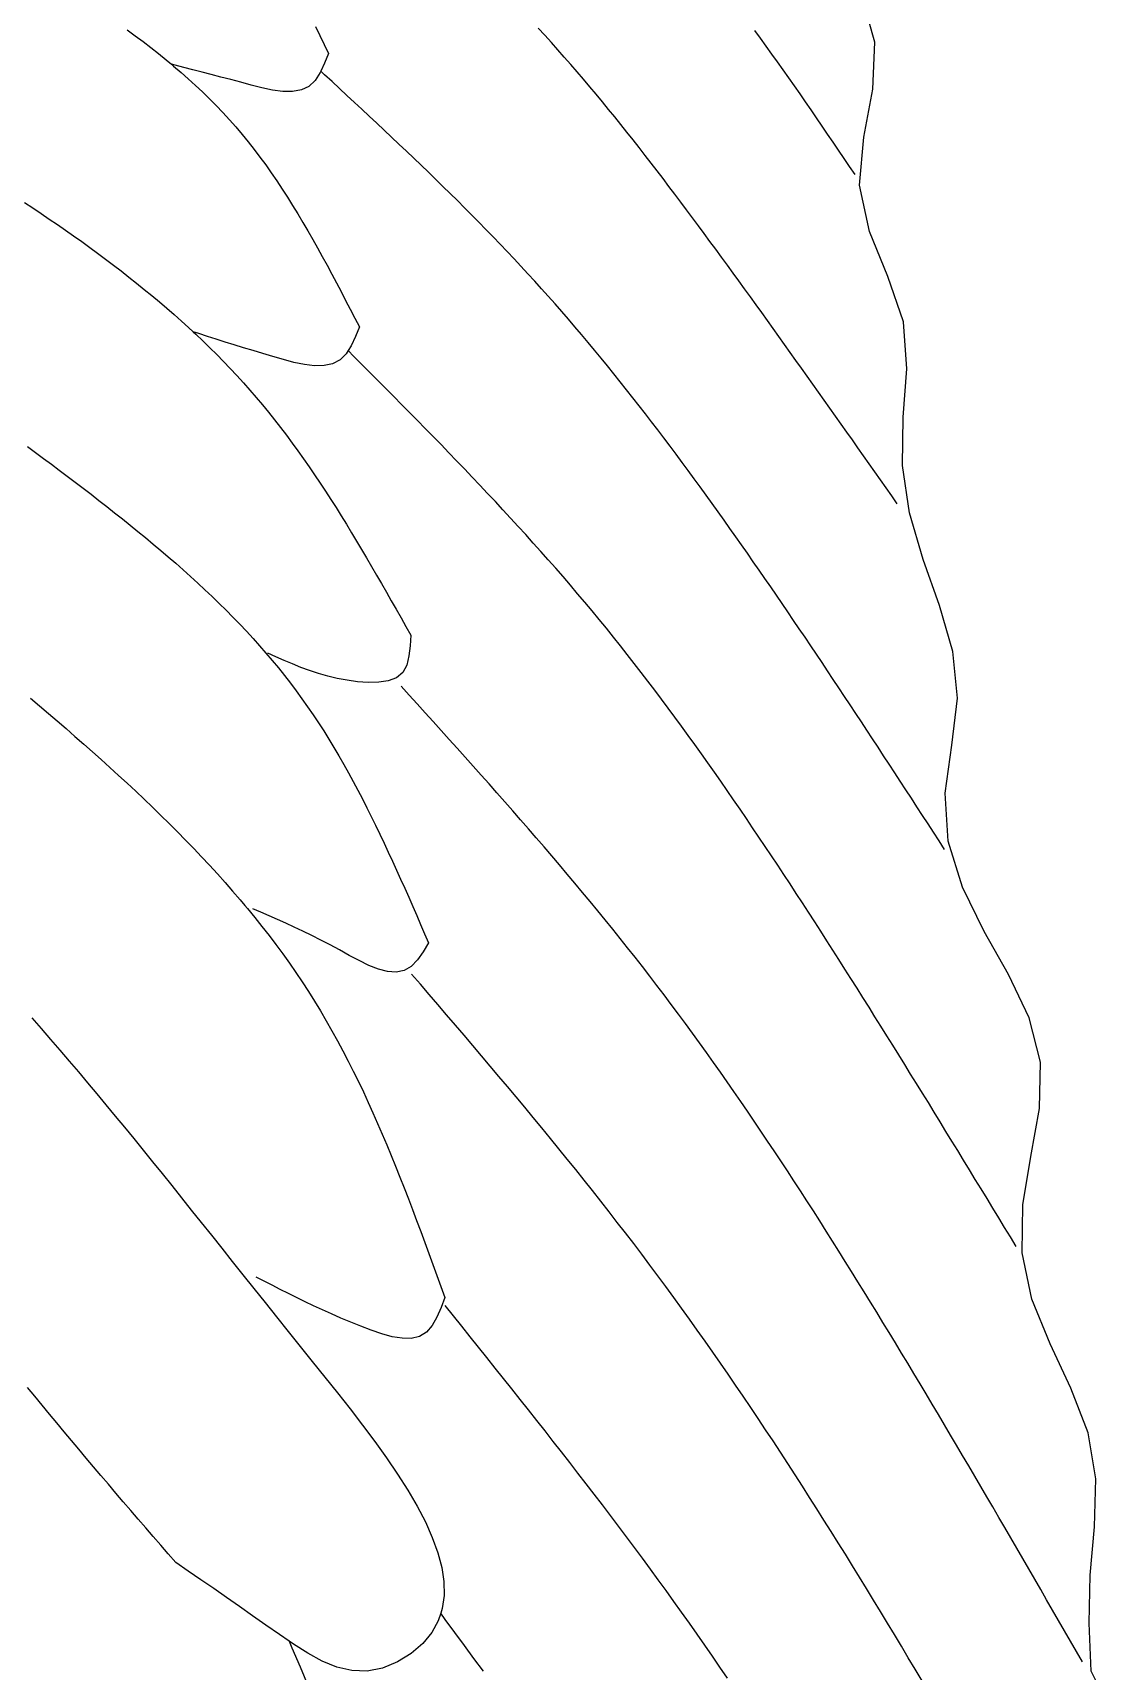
# Model space of a CAD drawing. Extents: x -3475 to 3475, y -2114 to 2114.
# Drawn here: x 3278.4 to 3440.8, y -1802.6 to -1552.6 of the extents above; entities that cross this region are included whole.
import ezdxf

# ---------------------------------------------------------------- set-up
doc = ezdxf.new("R2010")
doc.units = 0
doc.header["$MEASUREMENT"] = 0
doc.layers.get('0').update_dxf_attribs({"linetype": 'CONTINUOUS'})

msp = doc.modelspace()

# ---------------------------------------------------------------- linework, layer by layer
for p, q in [((3406.86, -1554.09), (3404.92, -1547.18)), ((3321.55, -1551.7), (3322.2, -1553.06)), ((3356.51, -1553.04), (3355.51, -1551.94)), ((3292.82, -1552.22), (3294.03, -1553.1)), ((3294.03, -1553.1), (3295.23, -1554)), ((3295.23, -1554), (3296.42, -1554.91)), ((3322.2, -1553.06), (3322.86, -1554.43)), ((3322.86, -1554.43), (3323.51, -1555.8)), ((3357.51, -1554.14), (3356.51, -1553.04)), ((3358.51, -1555.25), (3357.51, -1554.14)), ((3389.43, -1553.48), (3388.55, -1552.28)), ((3390.3, -1554.68), (3389.43, -1553.48)), ((3406.55, -1561.26), (3406.86, -1554.09)), ((3296.42, -1554.91), (3297.59, -1555.83)), ((3297.59, -1555.83), (3298.75, -1556.77)), ((3298.75, -1556.77), (3299.57, -1557.46)), ((3323.51, -1555.8), (3322.91, -1557.31)), ((3359.49, -1556.37), (3358.51, -1555.25)), ((3360.47, -1557.49), (3359.49, -1556.37)), ((3391.17, -1555.89), (3390.3, -1554.68)), ((3392.03, -1557.1), (3391.17, -1555.89)), ((3392.89, -1558.31), (3392.03, -1557.1)), ((3299.57, -1557.46), (3299.89, -1557.72)), ((3300.1, -1557.59), (3299.57, -1557.46)), ((3299.89, -1557.72), (3301.02, -1558.69)), ((3301.46, -1557.94), (3300.1, -1557.59)), ((3301.02, -1558.69), (3302.13, -1559.67)), ((3302.83, -1558.29), (3301.46, -1557.94)), ((3304.22, -1558.65), (3302.83, -1558.29)), ((3305.64, -1559.02), (3304.22, -1558.65)), ((3307.1, -1559.41), (3305.64, -1559.02)), ((3308.6, -1559.8), (3307.1, -1559.41)), ((3322.26, -1558.71), (3321.49, -1559.92)), ((3322.35, -1558.53), (3322.26, -1558.71)), ((3322.91, -1557.31), (3322.35, -1558.53)), ((3322.91, -1559.05), (3322.35, -1558.53)), ((3324.05, -1560.1), (3322.91, -1559.05)), ((3361.45, -1558.62), (3360.47, -1557.49)), ((3362.41, -1559.75), (3361.45, -1558.62)), ((3393.75, -1559.53), (3392.89, -1558.31)), ((3394.6, -1560.75), (3393.75, -1559.53)), ((3302.13, -1559.67), (3303.22, -1560.67)), ((3303.22, -1560.67), (3304.3, -1561.68)), ((3304.3, -1561.68), (3305.35, -1562.71)), ((3310.14, -1560.21), (3308.6, -1559.8)), ((3311.74, -1560.64), (3310.14, -1560.21)), ((3313.37, -1561.05), (3311.74, -1560.64)), ((3314.99, -1561.39), (3313.37, -1561.05)), ((3316.56, -1561.6), (3314.99, -1561.39)), ((3318.04, -1561.62), (3316.56, -1561.6)), ((3319.38, -1561.38), (3318.04, -1561.62)), ((3320.54, -1560.83), (3319.38, -1561.38)), ((3321.49, -1559.92), (3320.54, -1560.83)), ((3325.19, -1561.16), (3324.05, -1560.1)), ((3326.33, -1562.21), (3325.19, -1561.16)), ((3363.38, -1560.89), (3362.41, -1559.75)), ((3364.33, -1562.03), (3363.38, -1560.89)), ((3365.29, -1563.18), (3364.33, -1562.03)), ((3395.45, -1561.97), (3394.6, -1560.75)), ((3396.3, -1563.19), (3395.45, -1561.97)), ((3405.17, -1568.6), (3406.55, -1561.26)), ((3305.35, -1562.71), (3306.39, -1563.76)), ((3306.39, -1563.76), (3307.4, -1564.83)), ((3327.47, -1563.27), (3326.33, -1562.21)), ((3328.61, -1564.32), (3327.47, -1563.27)), ((3329.74, -1565.38), (3328.61, -1564.32)), ((3366.23, -1564.34), (3365.29, -1563.18)), ((3367.17, -1565.49), (3366.23, -1564.34)), ((3397.14, -1564.42), (3396.3, -1563.19)), ((3397.98, -1565.65), (3397.14, -1564.42)), ((3307.4, -1564.83), (3308.4, -1565.92)), ((3308.4, -1565.92), (3309.37, -1567.02)), ((3309.37, -1567.02), (3310.32, -1568.15)), ((3330.88, -1566.44), (3329.74, -1565.38)), ((3332.01, -1567.5), (3330.88, -1566.44)), ((3368.11, -1566.66), (3367.17, -1565.49)), ((3369.04, -1567.82), (3368.11, -1566.66)), ((3398.82, -1566.88), (3397.98, -1565.65)), ((3399.66, -1568.11), (3398.82, -1566.88)), ((3310.32, -1568.15), (3311.25, -1569.29)), ((3311.25, -1569.29), (3312.16, -1570.45)), ((3333.14, -1568.57), (3332.01, -1567.5)), ((3334.26, -1569.63), (3333.14, -1568.57)), ((3335.39, -1570.7), (3334.26, -1569.63)), ((3369.97, -1569), (3369.04, -1567.82)), ((3370.89, -1570.17), (3369.97, -1569)), ((3400.5, -1569.34), (3399.66, -1568.11)), ((3401.33, -1570.57), (3400.5, -1569.34)), ((3404.53, -1575.91), (3405.17, -1568.6)), ((3312.16, -1570.45), (3313.05, -1571.63)), ((3313.05, -1571.63), (3313.93, -1572.82)), ((3336.51, -1571.77), (3335.39, -1570.7)), ((3337.63, -1572.85), (3336.51, -1571.77)), ((3371.81, -1571.35), (3370.89, -1570.17)), ((3372.73, -1572.53), (3371.81, -1571.35)), ((3402.17, -1571.81), (3401.33, -1570.57)), ((3403, -1573.04), (3402.17, -1571.81)), ((3313.93, -1572.82), (3314.78, -1574.03)), ((3314.78, -1574.03), (3315.62, -1575.26)), ((3338.75, -1573.92), (3337.63, -1572.85)), ((3339.86, -1575), (3338.75, -1573.92)), ((3373.64, -1573.71), (3372.73, -1572.53)), ((3374.55, -1574.9), (3373.64, -1573.71)), ((3403.84, -1574.27), (3403, -1573.04)), ((3315.62, -1575.26), (3316.44, -1576.5)), ((3316.44, -1576.5), (3317.25, -1577.75)), ((3340.97, -1576.09), (3339.86, -1575)), ((3342.08, -1577.17), (3340.97, -1576.09)), ((3375.45, -1576.09), (3374.55, -1574.9)), ((3376.36, -1577.28), (3375.45, -1576.09)), ((3406.04, -1582.95), (3404.53, -1575.91)), ((3277.16, -1578.55), (3278.42, -1579.38)), ((3278.42, -1579.38), (3279.67, -1580.22)), ((3317.25, -1577.75), (3318.04, -1579.01)), ((3318.04, -1579.01), (3318.82, -1580.29)), ((3343.18, -1578.26), (3342.08, -1577.17)), ((3344.27, -1579.35), (3343.18, -1578.26)), ((3345.37, -1580.45), (3344.27, -1579.35)), ((3377.26, -1578.48), (3376.36, -1577.28)), ((3378.15, -1579.68), (3377.26, -1578.48)), ((3279.67, -1580.22), (3280.92, -1581.06)), ((3280.92, -1581.06), (3282.17, -1581.91)), ((3282.17, -1581.91), (3283.41, -1582.77)), ((3318.82, -1580.29), (3319.59, -1581.57)), ((3319.59, -1581.57), (3320.35, -1582.86)), ((3346.46, -1581.55), (3345.37, -1580.45)), ((3347.54, -1582.66), (3346.46, -1581.55)), ((3379.05, -1580.87), (3378.15, -1579.68)), ((3379.94, -1582.08), (3379.05, -1580.87)), ((3380.83, -1583.28), (3379.94, -1582.08)), ((3283.41, -1582.77), (3284.64, -1583.64)), ((3284.64, -1583.64), (3285.87, -1584.51)), ((3285.87, -1584.51), (3287.09, -1585.39)), ((3320.35, -1582.86), (3321.1, -1584.17)), ((3321.1, -1584.17), (3321.84, -1585.48)), ((3348.62, -1583.77), (3347.54, -1582.66)), ((3349.69, -1584.89), (3348.62, -1583.77)), ((3381.71, -1584.48), (3380.83, -1583.28)), ((3382.6, -1585.68), (3381.71, -1584.48)), ((3408.85, -1589.82), (3406.04, -1582.95)), ((3287.09, -1585.39), (3288.3, -1586.28)), ((3288.3, -1586.28), (3289.5, -1587.18)), ((3321.84, -1585.48), (3322.57, -1586.8)), ((3322.57, -1586.8), (3323.29, -1588.12)), ((3350.76, -1586.01), (3349.69, -1584.89)), ((3351.82, -1587.13), (3350.76, -1586.01)), ((3352.88, -1588.26), (3351.82, -1587.13)), ((3383.48, -1586.89), (3382.6, -1585.68)), ((3384.36, -1588.09), (3383.48, -1586.89)), ((3289.5, -1587.18), (3290.7, -1588.08)), ((3290.7, -1588.08), (3291.89, -1588.99)), ((3291.89, -1588.99), (3293.07, -1589.92)), ((3323.29, -1588.12), (3324.01, -1589.45)), ((3324.01, -1589.45), (3324.72, -1590.79)), ((3353.93, -1589.4), (3352.88, -1588.26)), ((3354.98, -1590.54), (3353.93, -1589.4)), ((3385.24, -1589.3), (3384.36, -1588.09)), ((3386.12, -1590.51), (3385.24, -1589.3)), ((3293.07, -1589.92), (3294.25, -1590.85)), ((3294.25, -1590.85), (3295.41, -1591.79)), ((3295.41, -1591.79), (3296.57, -1592.74)), ((3324.72, -1590.79), (3325.43, -1592.13)), ((3325.43, -1592.13), (3326.13, -1593.47)), ((3356.01, -1591.69), (3354.98, -1590.54)), ((3357.05, -1592.85), (3356.01, -1591.69)), ((3387, -1591.71), (3386.12, -1590.51)), ((3387.87, -1592.92), (3387, -1591.71)), ((3411.22, -1596.76), (3408.85, -1589.82)), ((3296.57, -1592.74), (3297.71, -1593.69)), ((3297.71, -1593.69), (3298.84, -1594.66)), ((3326.13, -1593.47), (3326.83, -1594.82)), ((3358.07, -1594.01), (3357.05, -1592.85)), ((3359.09, -1595.17), (3358.07, -1594.01)), ((3388.75, -1594.13), (3387.87, -1592.92)), ((3389.62, -1595.34), (3388.75, -1594.13)), ((3298.84, -1594.66), (3299.97, -1595.64)), ((3299.97, -1595.64), (3301.08, -1596.63)), ((3301.08, -1596.63), (3302.18, -1597.63)), ((3326.83, -1594.82), (3327.53, -1596.17)), ((3327.53, -1596.17), (3328.23, -1597.51)), ((3360.11, -1596.34), (3359.09, -1595.17)), ((3361.11, -1597.52), (3360.11, -1596.34)), ((3390.49, -1596.55), (3389.62, -1595.34)), ((3391.36, -1597.76), (3390.49, -1596.55)), ((3411.75, -1603.94), (3411.22, -1596.76)), ((3302.18, -1597.63), (3302.85, -1598.25)), ((3302.85, -1598.25), (3303.27, -1598.64)), ((3303.74, -1598.54), (3302.85, -1598.25)), ((3303.27, -1598.64), (3304.34, -1599.67)), ((3305.06, -1598.97), (3303.74, -1598.54)), ((3306.4, -1599.4), (3305.06, -1598.97)), ((3307.75, -1599.83), (3306.4, -1599.4)), ((3327.62, -1599), (3326.96, -1600.4)), ((3328.23, -1597.51), (3327.62, -1599)), ((3362.12, -1598.7), (3361.11, -1597.52)), ((3363.11, -1599.88), (3362.12, -1598.7)), ((3392.23, -1598.98), (3391.36, -1597.76)), ((3393.09, -1600.19), (3392.23, -1598.98)), ((3304.34, -1599.67), (3305.41, -1600.7)), ((3305.41, -1600.7), (3306.46, -1601.74)), ((3306.46, -1601.74), (3307.5, -1602.8)), ((3309.13, -1600.26), (3307.75, -1599.83)), ((3310.55, -1600.7), (3309.13, -1600.26)), ((3312, -1601.14), (3310.55, -1600.7)), ((3313.49, -1601.59), (3312, -1601.14)), ((3315.03, -1602.05), (3313.49, -1601.59)), ((3316.63, -1602.51), (3315.03, -1602.05)), ((3326.19, -1601.61), (3325.27, -1602.55)), ((3326.5, -1601.13), (3326.19, -1601.61)), ((3326.96, -1600.4), (3326.5, -1601.13)), ((3327.4, -1602.03), (3326.5, -1601.13)), ((3328.61, -1603.25), (3327.4, -1602.03)), ((3364.11, -1601.08), (3363.11, -1599.88)), ((3365.09, -1602.27), (3364.11, -1601.08)), ((3393.96, -1601.4), (3393.09, -1600.19)), ((3394.83, -1602.62), (3393.96, -1601.4)), ((3307.5, -1602.8), (3308.52, -1603.87)), ((3308.52, -1603.87), (3309.53, -1604.95)), ((3318.24, -1602.93), (3316.63, -1602.51)), ((3319.84, -1603.26), (3318.24, -1602.93)), ((3321.38, -1603.44), (3319.84, -1603.26)), ((3322.83, -1603.42), (3321.38, -1603.44)), ((3324.13, -1603.14), (3322.83, -1603.42)), ((3325.27, -1602.55), (3324.13, -1603.14)), ((3329.83, -1604.47), (3328.61, -1603.25)), ((3331.04, -1605.69), (3329.83, -1604.47)), ((3366.07, -1603.47), (3365.09, -1602.27)), ((3367.05, -1604.68), (3366.07, -1603.47)), ((3395.69, -1603.83), (3394.83, -1602.62)), ((3396.55, -1605.04), (3395.69, -1603.83)), ((3411.17, -1611.3), (3411.75, -1603.94)), ((3309.53, -1604.95), (3310.53, -1606.05)), ((3310.53, -1606.05), (3311.51, -1607.15)), ((3311.51, -1607.15), (3312.48, -1608.27)), ((3332.25, -1606.91), (3331.04, -1605.69)), ((3333.46, -1608.13), (3332.25, -1606.91)), ((3368.02, -1605.88), (3367.05, -1604.68)), ((3368.98, -1607.1), (3368.02, -1605.88)), ((3369.95, -1608.32), (3368.98, -1607.1)), ((3397.42, -1606.26), (3396.55, -1605.04)), ((3398.28, -1607.47), (3397.42, -1606.26)), ((3312.48, -1608.27), (3313.43, -1609.4)), ((3313.43, -1609.4), (3314.36, -1610.55)), ((3334.66, -1609.35), (3333.46, -1608.13)), ((3335.87, -1610.57), (3334.66, -1609.35)), ((3370.9, -1609.54), (3369.95, -1608.32)), ((3371.85, -1610.76), (3370.9, -1609.54)), ((3399.14, -1608.69), (3398.28, -1607.47)), ((3400, -1609.91), (3399.14, -1608.69)), ((3314.36, -1610.55), (3315.29, -1611.71)), ((3315.29, -1611.71), (3316.19, -1612.87)), ((3337.08, -1611.8), (3335.87, -1610.57)), ((3338.28, -1613.02), (3337.08, -1611.8)), ((3372.8, -1611.99), (3371.85, -1610.76)), ((3373.74, -1613.22), (3372.8, -1611.99)), ((3400.86, -1611.12), (3400, -1609.91)), ((3401.72, -1612.34), (3400.86, -1611.12)), ((3411.08, -1618.64), (3411.17, -1611.3)), ((3316.19, -1612.87), (3317.09, -1614.05)), ((3317.09, -1614.05), (3317.97, -1615.24)), ((3339.48, -1614.25), (3338.28, -1613.02)), ((3340.68, -1615.48), (3339.48, -1614.25)), ((3374.68, -1614.46), (3373.74, -1613.22)), ((3375.62, -1615.7), (3374.68, -1614.46)), ((3402.57, -1613.56), (3401.72, -1612.34)), ((3403.43, -1614.77), (3402.57, -1613.56)), ((3277.59, -1615.76), (3278.81, -1616.67)), ((3278.81, -1616.67), (3280.02, -1617.57)), ((3317.97, -1615.24), (3318.85, -1616.44)), ((3318.85, -1616.44), (3319.71, -1617.65)), ((3341.87, -1616.71), (3340.68, -1615.48)), ((3343.06, -1617.95), (3341.87, -1616.71)), ((3376.55, -1616.94), (3375.62, -1615.7)), ((3377.47, -1618.19), (3376.55, -1616.94)), ((3404.29, -1615.99), (3403.43, -1614.77)), ((3405.15, -1617.21), (3404.29, -1615.99)), ((3280.02, -1617.57), (3281.24, -1618.48)), ((3281.24, -1618.48), (3282.45, -1619.39)), ((3282.45, -1619.39), (3283.67, -1620.3)), ((3319.71, -1617.65), (3320.56, -1618.87)), ((3320.56, -1618.87), (3321.4, -1620.1)), ((3344.25, -1619.19), (3343.06, -1617.95)), ((3345.43, -1620.43), (3344.25, -1619.19)), ((3378.39, -1619.44), (3377.47, -1618.19)), ((3379.31, -1620.69), (3378.39, -1619.44)), ((3406, -1618.43), (3405.15, -1617.21)), ((3406.86, -1619.64), (3406, -1618.43)), ((3407.72, -1620.86), (3406.86, -1619.64)), ((3412.14, -1625.88), (3411.08, -1618.64)), ((3283.67, -1620.3), (3284.88, -1621.22)), ((3284.88, -1621.22), (3286.09, -1622.14)), ((3286.09, -1622.14), (3287.29, -1623.06)), ((3321.4, -1620.1), (3322.23, -1621.34)), ((3322.23, -1621.34), (3323.05, -1622.58)), ((3346.62, -1621.67), (3345.43, -1620.43)), ((3347.79, -1622.92), (3346.62, -1621.67)), ((3380.23, -1621.94), (3379.31, -1620.69)), ((3381.14, -1623.2), (3380.23, -1621.94)), ((3408.57, -1622.08), (3407.72, -1620.86)), ((3409.43, -1623.3), (3408.57, -1622.08)), ((3287.29, -1623.06), (3288.49, -1623.99)), ((3288.49, -1623.99), (3289.69, -1624.92)), ((3323.05, -1622.58), (3323.86, -1623.84)), ((3323.86, -1623.84), (3324.66, -1625.09)), ((3348.97, -1624.17), (3347.79, -1622.92)), ((3350.13, -1625.42), (3348.97, -1624.17)), ((3382.05, -1624.46), (3381.14, -1623.2)), ((3382.95, -1625.72), (3382.05, -1624.46)), ((3410.28, -1624.52), (3409.43, -1623.3)), ((3289.69, -1624.92), (3290.88, -1625.86)), ((3290.88, -1625.86), (3292.07, -1626.8)), ((3292.07, -1626.8), (3293.26, -1627.75)), ((3324.66, -1625.09), (3325.46, -1626.36)), ((3325.46, -1626.36), (3326.24, -1627.63)), ((3351.3, -1626.68), (3350.13, -1625.42)), ((3352.46, -1627.95), (3351.3, -1626.68)), ((3383.86, -1626.99), (3382.95, -1625.72)), ((3384.75, -1628.25), (3383.86, -1626.99)), ((3414.24, -1632.99), (3412.14, -1625.88)), ((3293.26, -1627.75), (3294.43, -1628.71)), ((3294.43, -1628.71), (3295.6, -1629.67)), ((3326.24, -1627.63), (3327.03, -1628.91)), ((3327.03, -1628.91), (3327.8, -1630.19)), ((3353.61, -1629.21), (3352.46, -1627.95)), ((3354.76, -1630.49), (3353.61, -1629.21)), ((3385.65, -1629.52), (3384.75, -1628.25)), ((3386.54, -1630.79), (3385.65, -1629.52)), ((3295.6, -1629.67), (3296.77, -1630.64)), ((3296.77, -1630.64), (3297.92, -1631.61)), ((3297.92, -1631.61), (3299.07, -1632.59)), ((3327.8, -1630.19), (3328.57, -1631.48)), ((3328.57, -1631.48), (3329.33, -1632.77)), ((3355.9, -1631.76), (3354.76, -1630.49)), ((3357.04, -1633.04), (3355.9, -1631.76)), ((3387.43, -1632.06), (3386.54, -1630.79)), ((3388.32, -1633.34), (3387.43, -1632.06)), ((3299.07, -1632.59), (3300.21, -1633.58)), ((3300.21, -1633.58), (3301.33, -1634.58)), ((3301.33, -1634.58), (3302.45, -1635.58)), ((3329.33, -1632.77), (3330.09, -1634.07)), ((3330.09, -1634.07), (3330.85, -1635.37)), ((3358.17, -1634.33), (3357.04, -1633.04)), ((3359.29, -1635.62), (3358.17, -1634.33)), ((3389.21, -1634.61), (3388.32, -1633.34)), ((3390.09, -1635.89), (3389.21, -1634.61)), ((3416.74, -1640.02), (3414.24, -1632.99)), ((3302.45, -1635.58), (3303.56, -1636.6)), ((3303.56, -1636.6), (3304.66, -1637.62)), ((3330.85, -1635.37), (3331.6, -1636.67)), ((3331.6, -1636.67), (3332.35, -1637.98)), ((3360.41, -1636.92), (3359.29, -1635.62)), ((3361.52, -1638.22), (3360.41, -1636.92)), ((3390.97, -1637.17), (3390.09, -1635.89)), ((3304.66, -1637.62), (3305.75, -1638.65)), ((3305.75, -1638.65), (3306.82, -1639.69)), ((3332.35, -1637.98), (3333.1, -1639.29)), ((3333.1, -1639.29), (3333.84, -1640.6)), ((3362.63, -1639.53), (3361.52, -1638.22)), ((3363.72, -1640.85), (3362.63, -1639.53)), ((3391.85, -1638.45), (3390.97, -1637.17)), ((3392.72, -1639.73), (3391.85, -1638.45)), ((3306.82, -1639.69), (3307.88, -1640.74)), ((3307.88, -1640.74), (3308.93, -1641.8)), ((3308.93, -1641.8), (3309.97, -1642.88)), ((3333.84, -1640.6), (3334.58, -1641.91)), ((3334.58, -1641.91), (3335.33, -1643.22)), ((3364.81, -1642.17), (3363.72, -1640.85)), ((3393.6, -1641.01), (3392.72, -1639.73)), ((3394.47, -1642.29), (3393.6, -1641.01)), ((3418.78, -1647.04), (3416.74, -1640.02)), ((3309.97, -1642.88), (3310.99, -1643.96)), ((3310.99, -1643.96), (3312, -1645.05)), ((3335.33, -1643.22), (3336.07, -1644.53)), ((3336.07, -1644.53), (3335.97, -1646.17)), ((3365.9, -1643.5), (3364.81, -1642.17)), ((3366.97, -1644.83), (3365.9, -1643.5)), ((3395.34, -1643.57), (3394.47, -1642.29)), ((3396.21, -1644.86), (3395.34, -1643.57)), ((3312, -1645.05), (3312.99, -1646.16)), ((3312.99, -1646.16), (3313.97, -1647.28)), ((3335.97, -1646.17), (3335.79, -1647.72)), ((3368.04, -1646.17), (3366.97, -1644.83)), ((3369.1, -1647.51), (3368.04, -1646.17)), ((3397.07, -1646.15), (3396.21, -1644.86)), ((3397.94, -1647.43), (3397.07, -1646.15)), ((3419.49, -1654.14), (3418.78, -1647.04)), ((3313.97, -1647.28), (3314.93, -1648.41)), ((3315.5, -1647.85), (3314.25, -1647.29)), ((3314.93, -1648.41), (3315.87, -1649.55)), ((3316.75, -1648.41), (3315.5, -1647.85)), ((3315.87, -1649.55), (3316.8, -1650.7)), ((3318.02, -1648.94), (3316.75, -1648.41)), ((3319.31, -1649.46), (3318.02, -1648.94)), ((3320.63, -1649.94), (3319.31, -1649.46)), ((3335.44, -1649.1), (3334.83, -1650.23)), ((3335.79, -1647.72), (3335.44, -1649.1)), ((3370.16, -1648.86), (3369.1, -1647.51)), ((3371.21, -1650.22), (3370.16, -1648.86)), ((3398.8, -1648.72), (3397.94, -1647.43)), ((3399.66, -1650.01), (3398.8, -1648.72)), ((3316.8, -1650.7), (3317.71, -1651.87)), ((3317.71, -1651.87), (3318.6, -1653.05)), ((3321.99, -1650.39), (3320.63, -1649.94)), ((3323.4, -1650.79), (3321.99, -1650.39)), ((3324.85, -1651.14), (3323.4, -1650.79)), ((3326.37, -1651.42), (3324.85, -1651.14)), ((3327.95, -1651.64), (3326.37, -1651.42)), ((3329.58, -1651.76), (3327.95, -1651.64)), ((3331.17, -1651.74), (3329.58, -1651.76)), ((3332.63, -1651.51), (3331.17, -1651.74)), ((3333.88, -1651.03), (3332.63, -1651.51)), ((3334.83, -1650.23), (3333.88, -1651.03)), ((3372.25, -1651.58), (3371.21, -1650.22)), ((3373.29, -1652.94), (3372.25, -1651.58)), ((3400.52, -1651.3), (3399.66, -1650.01)), ((3401.38, -1652.59), (3400.52, -1651.3)), ((3278.07, -1654.14), (3279.43, -1655.3)), ((3318.6, -1653.05), (3319.47, -1654.25)), ((3319.47, -1654.25), (3320.32, -1655.46)), ((3335.83, -1653.68), (3334.6, -1652.33)), ((3337.05, -1655.04), (3335.83, -1653.68)), ((3374.32, -1654.31), (3373.29, -1652.94)), ((3375.35, -1655.69), (3374.32, -1654.31)), ((3402.24, -1653.88), (3401.38, -1652.59)), ((3403.09, -1655.17), (3402.24, -1653.88)), ((3418.59, -1661.35), (3419.49, -1654.14)), ((3279.43, -1655.3), (3280.78, -1656.47)), ((3280.78, -1656.47), (3282.14, -1657.63)), ((3320.32, -1655.46), (3321.16, -1656.68)), ((3321.16, -1656.68), (3321.98, -1657.92)), ((3338.27, -1656.39), (3337.05, -1655.04)), ((3339.49, -1657.74), (3338.27, -1656.39)), ((3376.37, -1657.07), (3375.35, -1655.69)), ((3377.38, -1658.45), (3376.37, -1657.07)), ((3403.95, -1656.47), (3403.09, -1655.17)), ((3404.8, -1657.76), (3403.95, -1656.47)), ((3282.14, -1657.63), (3283.49, -1658.8)), ((3283.49, -1658.8), (3284.83, -1659.98)), ((3321.98, -1657.92), (3322.78, -1659.16)), ((3322.78, -1659.16), (3323.56, -1660.42)), ((3340.71, -1659.09), (3339.49, -1657.74)), ((3341.93, -1660.45), (3340.71, -1659.09)), ((3378.39, -1659.84), (3377.38, -1658.45)), ((3405.65, -1659.06), (3404.8, -1657.76)), ((3406.5, -1660.35), (3405.65, -1659.06)), ((3284.83, -1659.98), (3286.17, -1661.16)), ((3286.17, -1661.16), (3287.51, -1662.34)), ((3323.56, -1660.42), (3324.33, -1661.69)), ((3324.33, -1661.69), (3325.09, -1662.97)), ((3343.15, -1661.8), (3341.93, -1660.45)), ((3344.36, -1663.16), (3343.15, -1661.8)), ((3379.4, -1661.23), (3378.39, -1659.84)), ((3380.4, -1662.63), (3379.4, -1661.23)), ((3407.35, -1661.65), (3406.5, -1660.35)), ((3408.2, -1662.94), (3407.35, -1661.65)), ((3417.61, -1668.65), (3418.59, -1661.35)), ((3287.51, -1662.34), (3288.84, -1663.53)), ((3288.84, -1663.53), (3290.17, -1664.73)), ((3325.09, -1662.97), (3325.83, -1664.26)), ((3325.83, -1664.26), (3326.56, -1665.56)), ((3345.58, -1664.52), (3344.36, -1663.16)), ((3346.79, -1665.88), (3345.58, -1664.52)), ((3381.39, -1664.03), (3380.4, -1662.63)), ((3382.38, -1665.43), (3381.39, -1664.03)), ((3409.05, -1664.24), (3408.2, -1662.94)), ((3409.9, -1665.54), (3409.05, -1664.24)), ((3290.17, -1664.73), (3291.49, -1665.93)), ((3291.49, -1665.93), (3292.8, -1667.14)), ((3292.8, -1667.14), (3294.1, -1668.35)), ((3326.56, -1665.56), (3327.28, -1666.88)), ((3327.28, -1666.88), (3327.98, -1668.19)), ((3348, -1667.24), (3346.79, -1665.88)), ((3383.36, -1666.84), (3382.38, -1665.43)), ((3384.34, -1668.25), (3383.36, -1666.84)), ((3410.74, -1666.83), (3409.9, -1665.54)), ((3411.59, -1668.13), (3410.74, -1666.83)), ((3294.1, -1668.35), (3295.39, -1669.58)), ((3295.39, -1669.58), (3296.68, -1670.8)), ((3327.98, -1668.19), (3328.68, -1669.52)), ((3328.68, -1669.52), (3329.36, -1670.86)), ((3349.21, -1668.6), (3348, -1667.24)), ((3350.41, -1669.97), (3349.21, -1668.6)), ((3385.32, -1669.66), (3384.34, -1668.25)), ((3412.44, -1669.43), (3411.59, -1668.13)), ((3413.28, -1670.73), (3412.44, -1669.43)), ((3418.07, -1675.95), (3417.61, -1668.65)), ((3296.68, -1670.8), (3297.96, -1672.04)), ((3297.96, -1672.04), (3299.22, -1673.29)), ((3329.36, -1670.86), (3330.03, -1672.2)), ((3351.62, -1671.34), (3350.41, -1669.97)), ((3352.81, -1672.71), (3351.62, -1671.34)), ((3386.29, -1671.07), (3385.32, -1669.66)), ((3387.26, -1672.49), (3386.29, -1671.07)), ((3414.13, -1672.03), (3413.28, -1670.73)), ((3414.97, -1673.32), (3414.13, -1672.03)), ((3299.22, -1673.29), (3300.48, -1674.54)), ((3300.48, -1674.54), (3301.72, -1675.8)), ((3330.03, -1672.2), (3330.7, -1673.55)), ((3330.7, -1673.55), (3331.35, -1674.9)), ((3354.01, -1674.08), (3352.81, -1672.71)), ((3355.2, -1675.45), (3354.01, -1674.08)), ((3388.22, -1673.92), (3387.26, -1672.49)), ((3389.18, -1675.34), (3388.22, -1673.92)), ((3415.82, -1674.62), (3414.97, -1673.32)), ((3416.66, -1675.92), (3415.82, -1674.62)), ((3301.72, -1675.8), (3302.95, -1677.07)), ((3302.95, -1677.07), (3304.16, -1678.36)), ((3331.35, -1674.9), (3332, -1676.27)), ((3332, -1676.27), (3332.64, -1677.63)), ((3356.39, -1676.83), (3355.2, -1675.45)), ((3357.58, -1678.21), (3356.39, -1676.83)), ((3390.14, -1676.77), (3389.18, -1675.34)), ((3391.09, -1678.2), (3390.14, -1676.77)), ((3417.51, -1677.22), (3416.66, -1675.92)), ((3420.23, -1683), (3418.07, -1675.95)), ((3304.16, -1678.36), (3305.37, -1679.65)), ((3332.64, -1677.63), (3333.27, -1679)), ((3333.27, -1679), (3333.9, -1680.38)), ((3358.76, -1679.6), (3357.58, -1678.21)), ((3359.93, -1680.99), (3358.76, -1679.6)), ((3392.04, -1679.63), (3391.09, -1678.2)), ((3392.99, -1681.06), (3392.04, -1679.63)), ((3305.37, -1679.65), (3306.56, -1680.95)), ((3306.56, -1680.95), (3307.73, -1682.26)), ((3333.9, -1680.38), (3334.52, -1681.76)), ((3334.52, -1681.76), (3335.14, -1683.14)), ((3361.1, -1682.38), (3359.93, -1680.99)), ((3393.93, -1682.5), (3392.99, -1681.06)), ((3307.73, -1682.26), (3308.89, -1683.58)), ((3308.89, -1683.58), (3310.04, -1684.91)), ((3335.14, -1683.14), (3335.75, -1684.53)), ((3335.75, -1684.53), (3336.36, -1685.92)), ((3362.27, -1683.78), (3361.1, -1682.38)), ((3363.43, -1685.18), (3362.27, -1683.78)), ((3394.87, -1683.94), (3393.93, -1682.5)), ((3395.81, -1685.38), (3394.87, -1683.94)), ((3423.56, -1689.73), (3420.23, -1683)), ((3310.04, -1684.91), (3310.76, -1685.77)), ((3310.76, -1685.77), (3310.73, -1685.76)), ((3310.76, -1685.77), (3311.16, -1686.25)), ((3311.16, -1686.25), (3312.27, -1687.61)), ((3313.2, -1686.8), (3311.96, -1686.28)), ((3314.45, -1687.34), (3313.2, -1686.8)), ((3336.36, -1685.92), (3336.97, -1687.31)), ((3364.59, -1686.58), (3363.43, -1685.18)), ((3365.74, -1687.99), (3364.59, -1686.58)), ((3396.74, -1686.82), (3395.81, -1685.38)), ((3397.68, -1688.26), (3396.74, -1686.82)), ((3312.27, -1687.61), (3313.36, -1688.98)), ((3313.36, -1688.98), (3314.44, -1690.36)), ((3315.71, -1687.9), (3314.45, -1687.34)), ((3316.99, -1688.47), (3315.71, -1687.9)), ((3318.29, -1689.07), (3316.99, -1688.47)), ((3319.62, -1689.7), (3318.29, -1689.07)), ((3336.97, -1687.31), (3337.57, -1688.7)), ((3337.57, -1688.7), (3338.18, -1690.1)), ((3366.88, -1689.4), (3365.74, -1687.99)), ((3368.02, -1690.82), (3366.88, -1689.4)), ((3398.61, -1689.71), (3397.68, -1688.26)), ((3314.44, -1690.36), (3315.49, -1691.75)), ((3315.49, -1691.75), (3316.53, -1693.15)), ((3320.96, -1690.36), (3319.62, -1689.7)), ((3322.34, -1691.06), (3320.96, -1690.36)), ((3323.75, -1691.79), (3322.34, -1691.06)), ((3325.2, -1692.57), (3323.75, -1691.79)), ((3338.78, -1691.49), (3337.94, -1692.84)), ((3338.18, -1690.1), (3338.78, -1691.49)), ((3369.15, -1692.24), (3368.02, -1690.82)), ((3399.53, -1691.15), (3398.61, -1689.71)), ((3400.46, -1692.6), (3399.53, -1691.15)), ((3427.24, -1696.31), (3423.56, -1689.73)), ((3316.53, -1693.15), (3317.54, -1694.57)), ((3317.54, -1694.57), (3318.53, -1696.01)), ((3326.69, -1693.39), (3325.2, -1692.57)), ((3328.18, -1694.19), (3326.69, -1693.39)), ((3329.67, -1694.92), (3328.18, -1694.19)), ((3337.07, -1694.08), (3336.11, -1695.07)), ((3337.94, -1692.84), (3337.07, -1694.08)), ((3370.28, -1693.67), (3369.15, -1692.24)), ((3371.4, -1695.1), (3370.28, -1693.67)), ((3401.38, -1694.04), (3400.46, -1692.6)), ((3402.3, -1695.49), (3401.38, -1694.04)), ((3318.53, -1696.01), (3319.51, -1697.45)), ((3331.13, -1695.49), (3329.67, -1694.92)), ((3332.52, -1695.86), (3331.13, -1695.49)), ((3333.83, -1695.95), (3332.52, -1695.86)), ((3335.04, -1695.71), (3333.83, -1695.95)), ((3336.11, -1695.07), (3335.04, -1695.71)), ((3337.53, -1697.8), (3336.19, -1696.25)), ((3372.51, -1696.54), (3371.4, -1695.1)), ((3373.62, -1697.98), (3372.51, -1696.54)), ((3403.22, -1696.94), (3402.3, -1695.49)), ((3404.14, -1698.39), (3403.22, -1696.94)), ((3430.39, -1702.9), (3427.24, -1696.31)), ((3319.51, -1697.45), (3320.46, -1698.91)), ((3320.46, -1698.91), (3321.38, -1700.39)), ((3338.87, -1699.36), (3337.53, -1697.8)), ((3340.2, -1700.91), (3338.87, -1699.36)), ((3374.72, -1699.43), (3373.62, -1697.98)), ((3375.81, -1700.89), (3374.72, -1699.43)), ((3405.05, -1699.84), (3404.14, -1698.39)), ((3321.38, -1700.39), (3322.29, -1701.87)), ((3322.29, -1701.87), (3323.17, -1703.38)), ((3341.54, -1702.47), (3340.2, -1700.91)), ((3376.9, -1702.35), (3375.81, -1700.89)), ((3405.97, -1701.3), (3405.05, -1699.84)), ((3406.88, -1702.75), (3405.97, -1701.3)), ((3278.24, -1702.93), (3279.69, -1704.57)), ((3279.69, -1704.57), (3281.12, -1706.21)), ((3323.17, -1703.38), (3324.04, -1704.89)), ((3342.87, -1704.03), (3341.54, -1702.47)), ((3344.2, -1705.59), (3342.87, -1704.03)), ((3377.98, -1703.81), (3376.9, -1702.35)), ((3379.05, -1705.28), (3377.98, -1703.81)), ((3407.79, -1704.2), (3406.88, -1702.75)), ((3408.7, -1705.66), (3407.79, -1704.2)), ((3432.15, -1709.68), (3430.39, -1702.9)), ((3281.12, -1706.21), (3282.54, -1707.86)), ((3324.04, -1704.89), (3324.88, -1706.42)), ((3324.88, -1706.42), (3325.7, -1707.96)), ((3345.53, -1707.15), (3344.2, -1705.59)), ((3380.12, -1706.75), (3379.05, -1705.28)), ((3381.18, -1708.23), (3380.12, -1706.75)), ((3409.61, -1707.11), (3408.7, -1705.66)), ((3410.51, -1708.57), (3409.61, -1707.11)), ((3282.54, -1707.86), (3283.95, -1709.51)), ((3283.95, -1709.51), (3285.36, -1711.17)), ((3325.7, -1707.96), (3326.51, -1709.51)), ((3326.51, -1709.51), (3327.3, -1711.08)), ((3346.86, -1708.72), (3345.53, -1707.15)), ((3348.18, -1710.28), (3346.86, -1708.72)), ((3382.24, -1709.71), (3381.18, -1708.23)), ((3411.42, -1710.03), (3410.51, -1708.57)), ((3285.36, -1711.17), (3286.77, -1712.83)), ((3327.3, -1711.08), (3328.07, -1712.65)), ((3349.5, -1711.85), (3348.18, -1710.28)), ((3350.82, -1713.42), (3349.5, -1711.85)), ((3383.29, -1711.19), (3382.24, -1709.71)), ((3384.33, -1712.68), (3383.29, -1711.19)), ((3412.32, -1711.49), (3411.42, -1710.03)), ((3413.22, -1712.95), (3412.32, -1711.49)), ((3431.96, -1716.75), (3432.15, -1709.68)), ((3286.77, -1712.83), (3288.17, -1714.51)), ((3288.17, -1714.51), (3289.57, -1716.19)), ((3328.07, -1712.65), (3328.83, -1714.23)), ((3328.83, -1714.23), (3329.57, -1715.83)), ((3352.13, -1714.99), (3350.82, -1713.42)), ((3385.37, -1714.18), (3384.33, -1712.68)), ((3386.41, -1715.68), (3385.37, -1714.18)), ((3414.12, -1714.4), (3413.22, -1712.95)), ((3415.02, -1715.86), (3414.12, -1714.4)), ((3289.57, -1716.19), (3290.98, -1717.9)), ((3329.57, -1715.83), (3330.3, -1717.43)), ((3353.45, -1716.57), (3352.13, -1714.99)), ((3354.75, -1718.14), (3353.45, -1716.57)), ((3387.44, -1717.18), (3386.41, -1715.68)), ((3415.92, -1717.32), (3415.02, -1715.86)), ((3430.64, -1724.06), (3431.96, -1716.75)), ((3290.98, -1717.9), (3292.39, -1719.61)), ((3292.39, -1719.61), (3293.81, -1721.35)), ((3330.3, -1717.43), (3331.01, -1719.04)), ((3331.01, -1719.04), (3331.71, -1720.66)), ((3356.06, -1719.72), (3354.75, -1718.14)), ((3388.46, -1718.68), (3387.44, -1717.18)), ((3389.48, -1720.19), (3388.46, -1718.68)), ((3416.82, -1718.79), (3415.92, -1717.32)), ((3417.71, -1720.25), (3416.82, -1718.79)), ((3293.81, -1721.35), (3295.23, -1723.1)), ((3331.71, -1720.66), (3332.4, -1722.29)), ((3357.36, -1721.31), (3356.06, -1719.72)), ((3358.65, -1722.9), (3357.36, -1721.31)), ((3390.5, -1721.71), (3389.48, -1720.19)), ((3391.51, -1723.22), (3390.5, -1721.71)), ((3418.61, -1721.71), (3417.71, -1720.25)), ((3419.5, -1723.17), (3418.61, -1721.71)), ((3295.23, -1723.1), (3296.67, -1724.88)), ((3332.4, -1722.29), (3333.08, -1723.92)), ((3333.08, -1723.92), (3333.75, -1725.56)), ((3359.94, -1724.49), (3358.65, -1722.9)), ((3361.23, -1726.08), (3359.94, -1724.49)), ((3392.51, -1724.74), (3391.51, -1723.22)), ((3420.4, -1724.63), (3419.5, -1723.17)), ((3429.44, -1731.45), (3430.64, -1724.06)), ((3296.67, -1724.88), (3298.12, -1726.68)), ((3298.12, -1726.68), (3299.59, -1728.5)), ((3333.75, -1725.56), (3334.41, -1727.21)), ((3362.51, -1727.68), (3361.23, -1726.08)), ((3393.52, -1726.26), (3392.51, -1724.74)), ((3394.51, -1727.79), (3393.52, -1726.26)), ((3421.29, -1726.1), (3420.4, -1724.63)), ((3422.18, -1727.56), (3421.29, -1726.1)), ((3299.59, -1728.5), (3301.07, -1730.36)), ((3334.41, -1727.21), (3335.06, -1728.86)), ((3335.06, -1728.86), (3335.7, -1730.52)), ((3363.78, -1729.28), (3362.51, -1727.68)), ((3365.05, -1730.89), (3363.78, -1729.28)), ((3395.51, -1729.31), (3394.51, -1727.79)), ((3396.5, -1730.85), (3395.51, -1729.31)), ((3423.08, -1729.02), (3422.18, -1727.56)), ((3423.97, -1730.49), (3423.08, -1729.02)), ((3301.07, -1730.36), (3302.58, -1732.24)), ((3335.7, -1730.52), (3336.33, -1732.18)), ((3366.31, -1732.5), (3365.05, -1730.89)), ((3397.48, -1732.38), (3396.5, -1730.85)), ((3424.86, -1731.95), (3423.97, -1730.49)), ((3425.75, -1733.41), (3424.86, -1731.95)), ((3429.31, -1738.78), (3429.44, -1731.45)), ((3302.58, -1732.24), (3304.1, -1734.15)), ((3304.1, -1734.15), (3305.65, -1736.09)), ((3336.33, -1732.18), (3336.96, -1733.85)), ((3336.96, -1733.85), (3337.59, -1735.52)), ((3367.57, -1734.12), (3366.31, -1732.5)), ((3368.82, -1735.74), (3367.57, -1734.12)), ((3398.46, -1733.91), (3397.48, -1732.38)), ((3399.44, -1735.45), (3398.46, -1733.91)), ((3426.64, -1734.88), (3425.75, -1733.41)), ((3305.65, -1736.09), (3307.23, -1738.07)), ((3337.59, -1735.52), (3338.2, -1737.19)), ((3370.07, -1737.36), (3368.82, -1735.74)), ((3400.41, -1736.99), (3399.44, -1735.45)), ((3401.38, -1738.54), (3400.41, -1736.99)), ((3427.53, -1736.34), (3426.64, -1734.88)), ((3428.43, -1737.81), (3427.53, -1736.34)), ((3307.23, -1738.07), (3308.83, -1740.08)), ((3338.2, -1737.19), (3338.82, -1738.86)), ((3338.82, -1738.86), (3339.43, -1740.54)), ((3371.31, -1738.99), (3370.07, -1737.36)), ((3372.54, -1740.63), (3371.31, -1738.99)), ((3402.35, -1740.08), (3401.38, -1738.54)), ((3430.8, -1745.85), (3429.31, -1738.78)), ((3308.83, -1740.08), (3310.47, -1742.14)), ((3339.43, -1740.54), (3340.04, -1742.22)), ((3373.76, -1742.27), (3372.54, -1740.63)), ((3403.32, -1741.63), (3402.35, -1740.08)), ((3404.28, -1743.17), (3403.32, -1741.63)), ((3310.47, -1742.14), (3312.14, -1744.23)), ((3312.14, -1744.23), (3313.84, -1746.36)), ((3313.71, -1743.1), (3312.5, -1742.47)), ((3314.92, -1743.72), (3313.71, -1743.1)), ((3316.15, -1744.35), (3314.92, -1743.72)), ((3317.39, -1744.97), (3316.15, -1744.35)), ((3340.04, -1742.22), (3340.65, -1743.9)), ((3340.65, -1743.9), (3341.25, -1745.58)), ((3374.98, -1743.92), (3373.76, -1742.27)), ((3376.19, -1745.57), (3374.98, -1743.92)), ((3405.24, -1744.72), (3404.28, -1743.17)), ((3313.84, -1746.36), (3315.58, -1748.54)), ((3318.65, -1745.6), (3317.39, -1744.97)), ((3319.93, -1746.22), (3318.65, -1745.6)), ((3321.25, -1746.85), (3319.93, -1746.22)), ((3322.6, -1747.47), (3321.25, -1746.85)), ((3341.25, -1745.58), (3340.68, -1747.13)), ((3342.59, -1748.38), (3341.31, -1746.79)), ((3377.39, -1747.23), (3376.19, -1745.57)), ((3406.19, -1746.28), (3405.24, -1744.72)), ((3407.14, -1747.83), (3406.19, -1746.28)), ((3433.59, -1752.67), (3430.8, -1745.85)), ((3315.58, -1748.54), (3317.36, -1750.77)), ((3323.99, -1748.09), (3322.6, -1747.47)), ((3325.42, -1748.72), (3323.99, -1748.09)), ((3326.91, -1749.34), (3325.42, -1748.72)), ((3328.45, -1749.97), (3326.91, -1749.34)), ((3340.06, -1748.59), (3339.34, -1749.87)), ((3340.68, -1747.13), (3340.06, -1748.59)), ((3343.86, -1749.98), (3342.59, -1748.38)), ((3378.58, -1748.89), (3377.39, -1747.23)), ((3379.77, -1750.56), (3378.58, -1748.89)), ((3408.09, -1749.38), (3407.14, -1747.83)), ((3409.04, -1750.94), (3408.09, -1749.38)), ((3317.36, -1750.77), (3319.18, -1753.04)), ((3330.04, -1750.58), (3328.45, -1749.97)), ((3331.64, -1751.13), (3330.04, -1750.58)), ((3333.22, -1751.56), (3331.64, -1751.13)), ((3334.74, -1751.81), (3333.22, -1751.56)), ((3336.15, -1751.82), (3334.74, -1751.81)), ((3337.4, -1751.53), (3336.15, -1751.82)), ((3338.47, -1750.88), (3337.4, -1751.53)), ((3339.34, -1749.87), (3338.47, -1750.88)), ((3345.14, -1751.57), (3343.86, -1749.98)), ((3346.41, -1753.16), (3345.14, -1751.57)), ((3380.96, -1752.23), (3379.77, -1750.56)), ((3409.99, -1752.5), (3409.04, -1750.94)), ((3319.18, -1753.04), (3321.04, -1755.36)), ((3347.69, -1754.76), (3346.41, -1753.16)), ((3382.13, -1753.91), (3380.96, -1752.23)), ((3383.3, -1755.59), (3382.13, -1753.91)), ((3410.93, -1754.06), (3409.99, -1752.5)), ((3411.87, -1755.61), (3410.93, -1754.06)), ((3436.76, -1759.41), (3433.59, -1752.67)), ((3321.04, -1755.36), (3322.94, -1757.73)), ((3348.96, -1756.35), (3347.69, -1754.76)), ((3350.23, -1757.95), (3348.96, -1756.35)), ((3384.47, -1757.27), (3383.3, -1755.59)), ((3412.81, -1757.18), (3411.87, -1755.61)), ((3278.72, -1760.66), (3277.62, -1759.3)), ((3322.94, -1757.73), (3324.87, -1760.14)), ((3351.5, -1759.54), (3350.23, -1757.95)), ((3352.77, -1761.14), (3351.5, -1759.54)), ((3385.62, -1758.96), (3384.47, -1757.27)), ((3386.78, -1760.66), (3385.62, -1758.96)), ((3413.75, -1758.74), (3412.81, -1757.18)), ((3414.68, -1760.3), (3413.75, -1758.74)), ((3439.39, -1766.22), (3436.76, -1759.41)), ((3279.83, -1762.01), (3278.72, -1760.66)), ((3280.94, -1763.36), (3279.83, -1762.01)), ((3324.87, -1760.14), (3326.8, -1762.59)), ((3354.03, -1762.74), (3352.77, -1761.14)), ((3387.92, -1762.36), (3386.78, -1760.66)), ((3415.62, -1761.86), (3414.68, -1760.3)), ((3416.55, -1763.43), (3415.62, -1761.86)), ((3282.05, -1764.71), (3280.94, -1763.36)), ((3326.8, -1762.59), (3328.71, -1765.06)), ((3355.29, -1764.34), (3354.03, -1762.74)), ((3356.56, -1765.94), (3355.29, -1764.34)), ((3389.06, -1764.06), (3387.92, -1762.36)), ((3390.2, -1765.76), (3389.06, -1764.06)), ((3417.48, -1764.99), (3416.55, -1763.43)), ((3283.17, -1766.06), (3282.05, -1764.71)), ((3284.29, -1767.4), (3283.17, -1766.06)), ((3328.71, -1765.06), (3330.57, -1767.54)), ((3357.81, -1767.55), (3356.56, -1765.94)), ((3391.33, -1767.47), (3390.2, -1765.76)), ((3418.4, -1766.56), (3417.48, -1764.99)), ((3419.33, -1768.13), (3418.4, -1766.56)), ((3440.59, -1773.26), (3439.39, -1766.22)), ((3285.41, -1768.74), (3284.29, -1767.4)), ((3286.54, -1770.08), (3285.41, -1768.74)), ((3330.57, -1767.54), (3332.35, -1770.03)), ((3359.07, -1769.15), (3357.81, -1767.55)), ((3360.32, -1770.76), (3359.07, -1769.15)), ((3392.45, -1769.19), (3391.33, -1767.47)), ((3393.57, -1770.91), (3392.45, -1769.19)), ((3420.25, -1769.69), (3419.33, -1768.13)), ((3287.67, -1771.41), (3286.54, -1770.08)), ((3288.8, -1772.74), (3287.67, -1771.41)), ((3332.35, -1770.03), (3334.04, -1772.52)), ((3361.57, -1772.37), (3360.32, -1770.76)), ((3394.69, -1772.63), (3393.57, -1770.91)), ((3421.18, -1771.26), (3420.25, -1769.69)), ((3422.1, -1772.83), (3421.18, -1771.26)), ((3289.94, -1774.08), (3288.8, -1772.74)), ((3291.07, -1775.41), (3289.94, -1774.08)), ((3334.04, -1772.52), (3335.61, -1774.98)), ((3362.81, -1773.99), (3361.57, -1772.37)), ((3364.06, -1775.6), (3362.81, -1773.99)), ((3395.8, -1774.35), (3394.69, -1772.63)), ((3396.9, -1776.08), (3395.8, -1774.35)), ((3423.02, -1774.4), (3422.1, -1772.83)), ((3423.94, -1775.97), (3423.02, -1774.4)), ((3440.38, -1780.55), (3440.59, -1773.26)), ((3292.21, -1776.73), (3291.07, -1775.41)), ((3293.35, -1778.06), (3292.21, -1776.73)), ((3335.61, -1774.98), (3337.03, -1777.43)), ((3365.29, -1777.22), (3364.06, -1775.6)), ((3398.01, -1777.81), (3396.9, -1776.08)), ((3424.85, -1777.54), (3423.94, -1775.97)), ((3294.49, -1779.39), (3293.35, -1778.06)), ((3295.63, -1780.71), (3294.49, -1779.39)), ((3337.03, -1777.43), (3338.29, -1779.83)), ((3366.53, -1778.84), (3365.29, -1777.22)), ((3367.75, -1780.47), (3366.53, -1778.84)), ((3399.1, -1779.54), (3398.01, -1777.81)), ((3400.19, -1781.28), (3399.1, -1779.54)), ((3425.77, -1779.12), (3424.85, -1777.54)), ((3426.69, -1780.69), (3425.77, -1779.12)), ((3296.78, -1782.04), (3295.63, -1780.71)), ((3297.92, -1783.36), (3296.78, -1782.04)), ((3338.29, -1779.83), (3339.34, -1782.2)), ((3368.98, -1782.1), (3367.75, -1780.47)), ((3370.2, -1783.73), (3368.98, -1782.1)), ((3401.28, -1783.02), (3400.19, -1781.28)), ((3427.6, -1782.26), (3426.69, -1780.69)), ((3439.73, -1787.94), (3440.38, -1780.55)), ((3299.06, -1784.68), (3297.92, -1783.36)), ((3339.34, -1782.2), (3340.18, -1784.51)), ((3340.18, -1784.51), (3340.78, -1786.75)), ((3371.41, -1785.37), (3370.2, -1783.73)), ((3402.37, -1784.76), (3401.28, -1783.02)), ((3428.51, -1783.84), (3427.6, -1782.26)), ((3429.43, -1785.41), (3428.51, -1783.84)), ((3300.21, -1786.01), (3299.06, -1784.68)), ((3302.13, -1787.33), (3300.21, -1786.01)), ((3340.78, -1786.75), (3341.11, -1788.93)), ((3372.62, -1787.01), (3371.41, -1785.37)), ((3373.82, -1788.65), (3372.62, -1787.01)), ((3403.45, -1786.5), (3402.37, -1784.76)), ((3404.52, -1788.25), (3403.45, -1786.5)), ((3430.34, -1786.98), (3429.43, -1785.41)), ((3431.25, -1788.56), (3430.34, -1786.98)), ((3304.06, -1788.66), (3302.13, -1787.33)), ((3306, -1789.99), (3304.06, -1788.66)), ((3341.11, -1788.93), (3341.15, -1791.02)), ((3375.02, -1790.3), (3373.82, -1788.65)), ((3405.59, -1790), (3404.52, -1788.25)), ((3432.16, -1790.13), (3431.25, -1788.56)), ((3439.53, -1795.28), (3439.73, -1787.94)), ((3307.95, -1791.34), (3306, -1789.99)), ((3309.93, -1792.72), (3307.95, -1791.34)), ((3341.15, -1791.02), (3340.88, -1793.01)), ((3376.21, -1791.95), (3375.02, -1790.3)), ((3377.39, -1793.61), (3376.21, -1791.95)), ((3406.66, -1791.75), (3405.59, -1790)), ((3407.73, -1793.5), (3406.66, -1791.75)), ((3433.07, -1791.71), (3432.16, -1790.13)), ((3433.98, -1793.28), (3433.07, -1791.71)), ((3311.94, -1794.12), (3309.93, -1792.72)), ((3313.98, -1795.55), (3311.94, -1794.12)), ((3340.64, -1793.75), (3340.26, -1794.91)), ((3340.88, -1793.01), (3340.64, -1793.75)), ((3341.33, -1794.69), (3340.64, -1793.75)), ((3378.57, -1795.27), (3377.39, -1793.61)), ((3408.79, -1795.26), (3407.73, -1793.5)), ((3434.89, -1794.86), (3433.98, -1793.28)), ((3316.06, -1797.01), (3313.98, -1795.55)), ((3317.53, -1798.03), (3316.06, -1797.01)), ((3339.28, -1796.69), (3337.92, -1798.35)), ((3340.26, -1794.91), (3339.28, -1796.69)), ((3342.78, -1796.67), (3341.33, -1794.69)), ((3344.24, -1798.65), (3342.78, -1796.67)), ((3379.74, -1796.93), (3378.57, -1795.27)), ((3380.91, -1798.6), (3379.74, -1796.93)), ((3409.85, -1797.01), (3408.79, -1795.26)), ((3410.91, -1798.77), (3409.85, -1797.01)), ((3435.8, -1796.44), (3434.89, -1794.86)), ((3436.71, -1798.01), (3435.8, -1796.44)), ((3439.84, -1802.57), (3439.53, -1795.28)), ((3318.18, -1798.48), (3317.53, -1798.03)), ((3317.53, -1798.03), (3317.94, -1799.01)), ((3317.94, -1799.01), (3319.18, -1801.94)), ((3320.34, -1799.85), (3318.18, -1798.48)), ((3337.92, -1798.35), (3336.14, -1799.87)), ((3345.69, -1800.63), (3344.24, -1798.65)), ((3382.07, -1800.28), (3380.91, -1798.6)), ((3411.96, -1800.53), (3410.91, -1798.77)), ((3437.62, -1799.59), (3436.71, -1798.01)), ((3438.53, -1801.16), (3437.62, -1799.59)), ((3319.18, -1801.94), (3320.42, -1804.87)), ((3322.54, -1801.05), (3320.34, -1799.85)), ((3324.79, -1801.96), (3322.54, -1801.05)), ((3327.07, -1802.5), (3324.79, -1801.96)), ((3331.76, -1802.11), (3329.4, -1802.58)), ((3334.05, -1801.17), (3331.76, -1802.11)), ((3336.14, -1799.87), (3334.05, -1801.17)), ((3347.14, -1802.61), (3345.69, -1800.63)), ((3383.22, -1801.96), (3382.07, -1800.28)), ((3384.36, -1803.64), (3383.22, -1801.96)), ((3413.01, -1802.29), (3411.96, -1800.53)), ((3329.4, -1802.58), (3327.07, -1802.5)), ((3414.06, -1804.06), (3413.01, -1802.29)), ((3440.78, -1804.44), (3439.84, -1802.57))]:
    msp.add_line(p, q)

doc.saveas('drawing.dxf')
